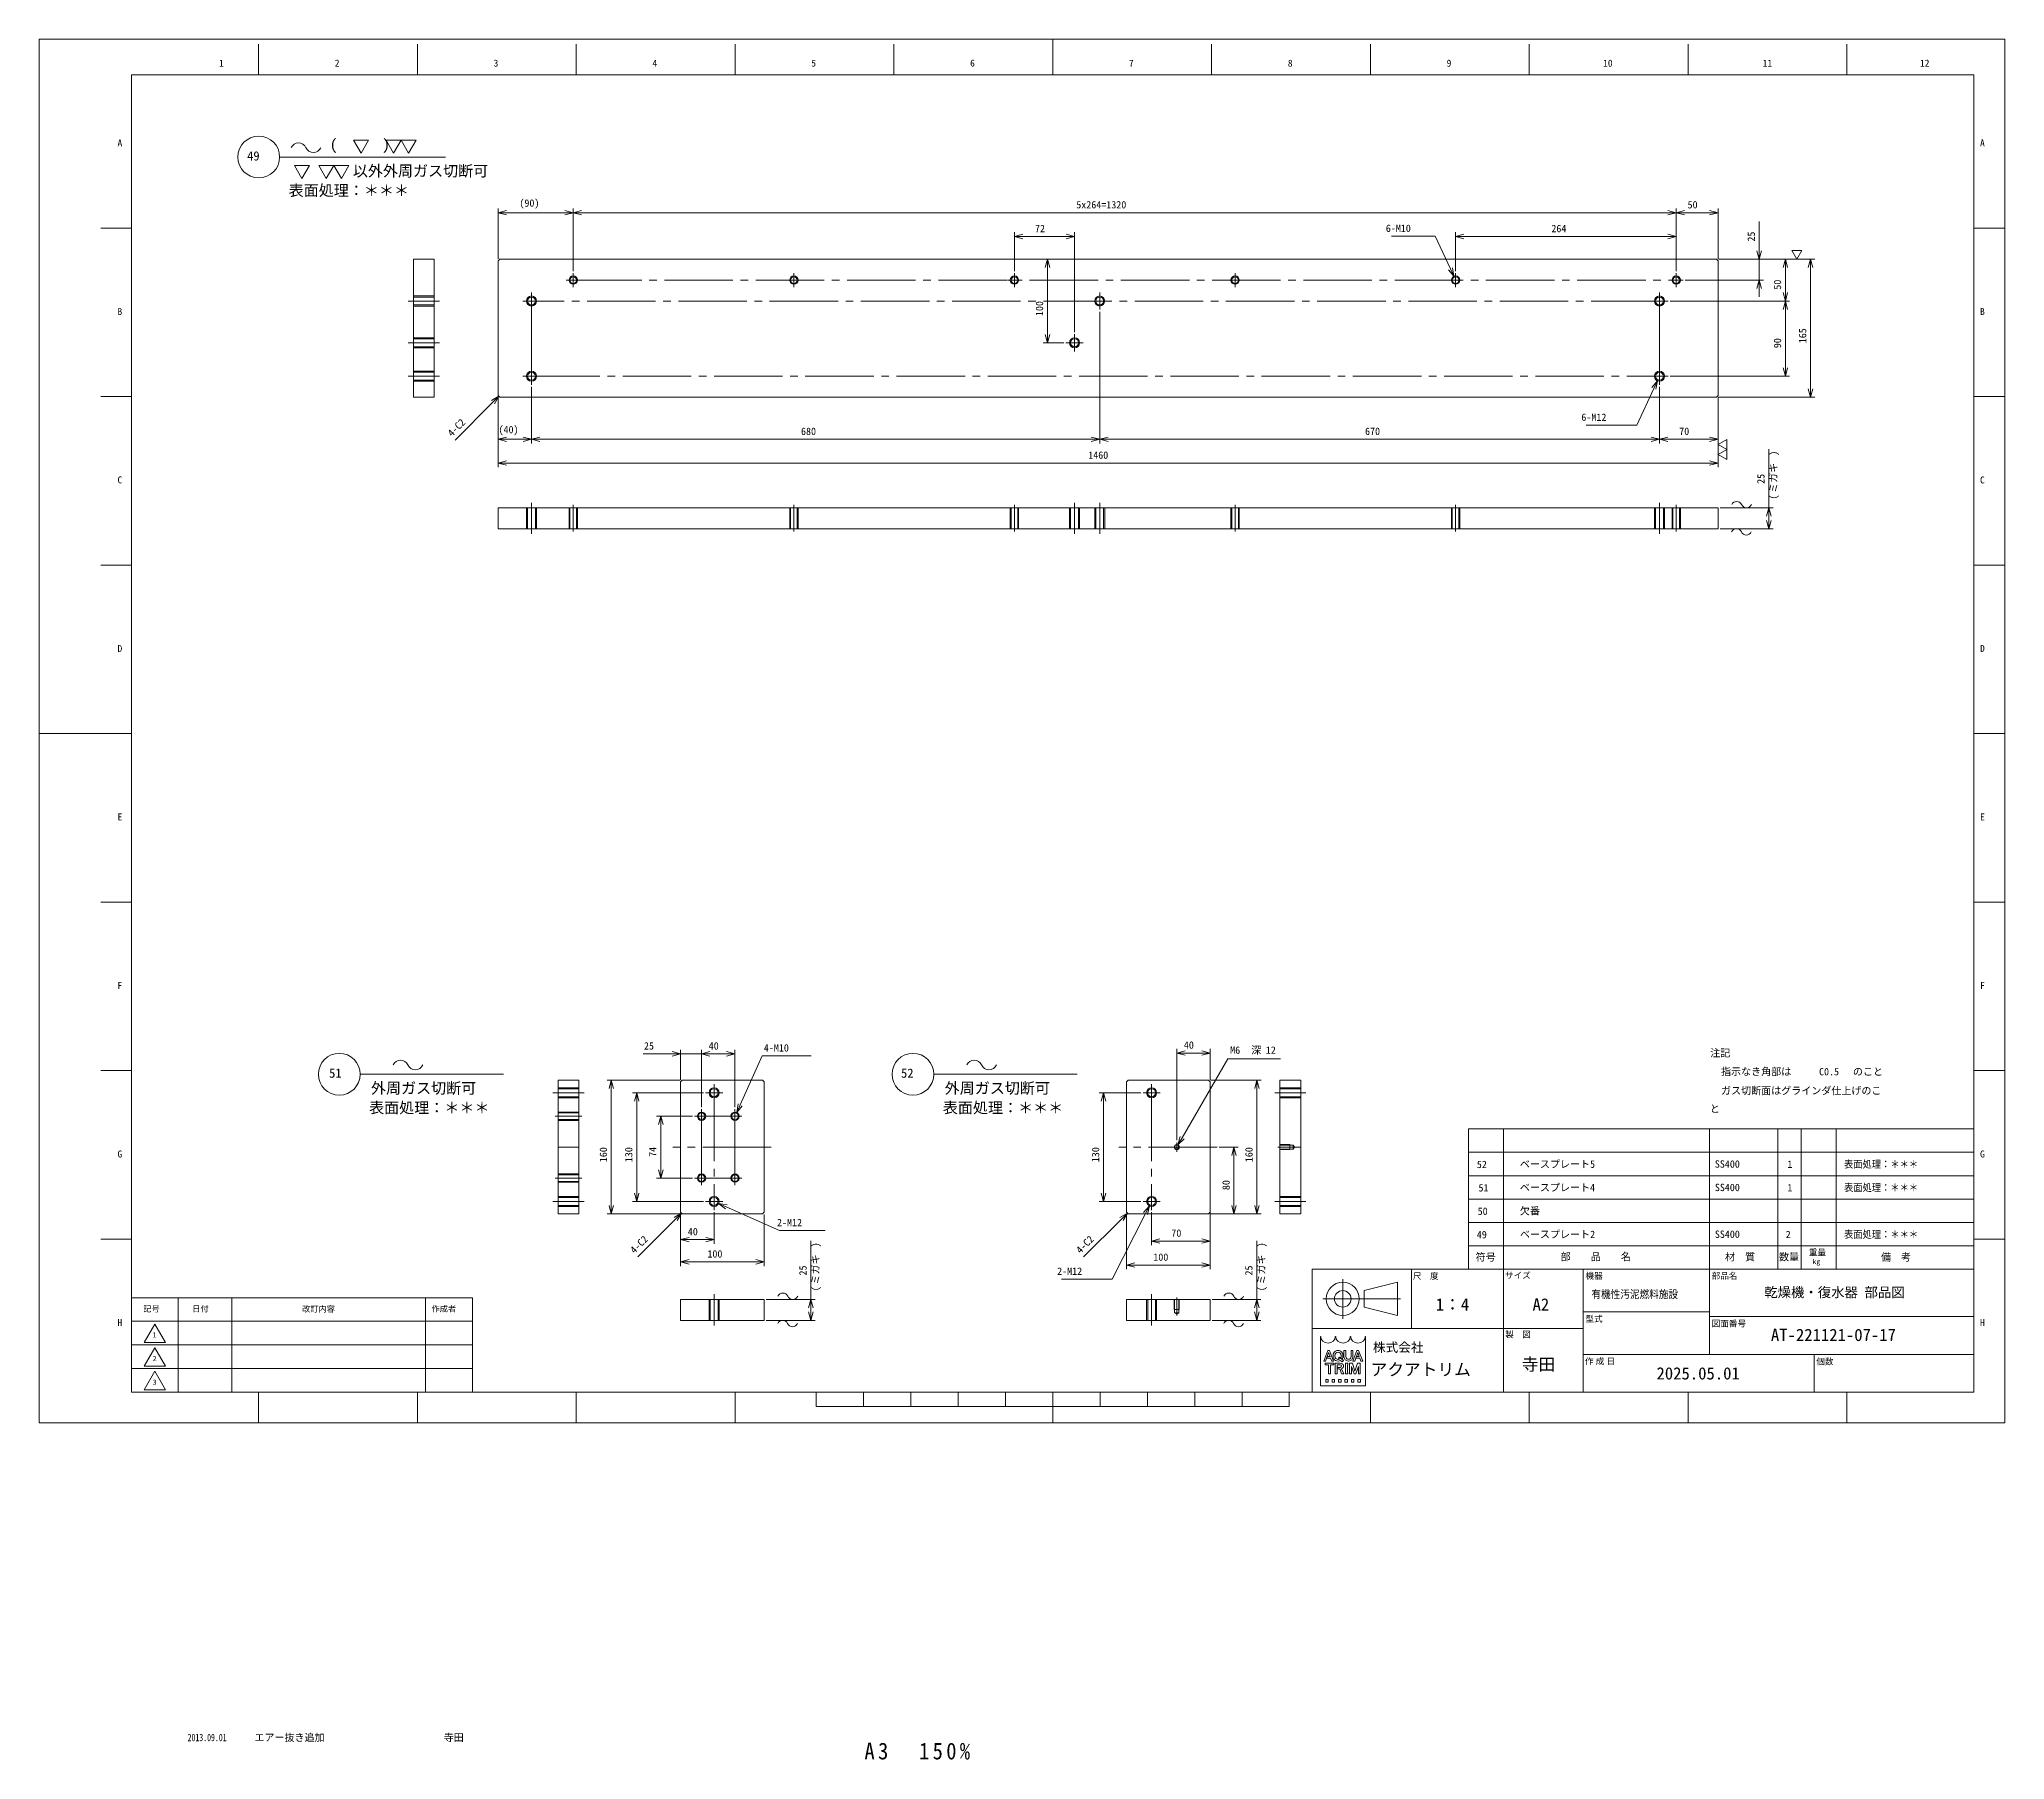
# Model space of a CAD drawing. Units: millimetres at full size. Extents: x -1176 to 1176, y -1214 to 845.
import ezdxf
from ezdxf.enums import TextEntityAlignment as Align

# ---------------------------------------------------------------- set-up
doc = ezdxf.new("R2010")
doc.units = ezdxf.units.MM
doc.header["$LTSCALE"] = 9.10254
doc.linetypes.add('CHAIN2', pattern=[12, 9, -1, 1, -1])
for name, color, linetype, lineweight in [('0-0_90_FRAME', 2, 'Continuous', 9), ('0-1_91_BLANK', 6, 'Continuous', 9), ('0-2_08_DIM', 3, 'Continuous', 9), ('0-3_0', 134, 'Continuous', 9), ('0-4_05_CENTER', 2, 'CHAIN2', 9), ('0-5_10_DRAFT', 1, 'Continuous', 9), ('0-6_04_HIDDEN', 7, 'Continuous', 9)]:
    doc.layers.add(name, color=color, linetype=linetype, lineweight=lineweight)
doc.layers.add('0-7_07_TEXT', color=3, linetype='Continuous')
doc.layers.add('0-8', color=7, linetype='Continuous')
doc.styles.add('ＭＳ ゴシック', font='')
doc.styles.add('ＭＳ Ｐゴシック', font='')
doc.styles.get('ＭＳ ゴシック').set_extended_font_data('MS Gothic')
doc.styles.get('ＭＳ Ｐゴシック').set_extended_font_data('MS PGothic')

# ---------------------------------------------------------------- blocks, each defined once
blk = doc.blocks.new('M10Tz_1')
at = {"layer": '0-3_0'}
for radius in [5, 4]:
    blk.add_circle((0, 0), radius, dxfattribs=at)
at = {"layer": '0-4_05_CENTER'}
for p, q in [((8.341, 0), (-8.341, 0)), ((0, -8.341), (0, 8.341))]:
    blk.add_line(p, q, dxfattribs=at)
blk = doc.blocks.new('M12Tz_1')
at = {"layer": '0-3_0'}
for radius in [6, 4.75]:
    blk.add_circle((0, 0), radius, dxfattribs=at)
at = {"layer": '0-4_05_CENTER'}
for p, q in [((10.332, 0), (-10.332, 0)), ((0, -10.332), (0, 10.332))]:
    blk.add_line(p, q, dxfattribs=at)
blk = doc.blocks.new('M6tz_1')
at = {"layer": '0-3_0'}
for radius in [3, 2.5]:
    blk.add_circle((0, 0), radius, dxfattribs=at)
at = {"layer": '0-4_05_CENTER'}
for p, q in [((5.676, 0), (-5.676, 0)), ((0, -5.676), (0, 5.676))]:
    blk.add_line(p, q, dxfattribs=at)
blk = doc.blocks.new('p1ba02')
at = {"layer": '0-2_08_DIM'}
for p, q in [((3, 0), (1.5, 2.598)), ((1.5, 2.598), (4.5, 2.598)), ((4.5, 2.598), (3, 0))]:
    blk.add_line(p, q, dxfattribs=at)
blk.add_lwpolyline([(-1.5, 2.598), (1.5, 2.598), (0, 0)], close=True, dxfattribs=at)
blk = doc.blocks.new('p1ba05')
at = {"layer": '0-2_08_DIM'}
for centre, start, end in [((-2.954, 0.285), 24.22764, 155.57578), ((0, 1.621), 204.22764, 335.57578)]:
    blk.add_arc(centre, 1.621, start, end, dxfattribs=at)
blk = doc.blocks.new('p1ba01')
at = {"layer": '0-2_08_DIM'}
for p, q in [((0, 0), (-1.5, 2.598)), ((-1.5, 2.598), (1.5, 2.598)), ((1.5, 2.598), (0, 0))]:
    blk.add_line(p, q, dxfattribs=at)
blk = doc.blocks.new('AM_BALLOON1')
at = {"layer": '0-2_08_DIM'}
blk.add_circle((0, 0), 5, dxfattribs=at)
blk = doc.blocks.new('_Open30')
at = {"layer": '0-2_08_DIM'}
blk.add_line((0, 0), (-1, 0), dxfattribs=at)
blk.add_lwpolyline([(-1, 0.2679), (0, 0), (-1, -0.2679)], dxfattribs=at)

msp = doc.modelspace()

# ---------------------------------------------------------------- linework, layer by layer
at = {"layer": '0-0_90_FRAME'}
for p, q in [((-913.699, 802.338), (-913.699, 839.149)), ((-723.608, 802.338), (-723.608, 839.149)), ((-533.517, 802.338), (-533.517, 839.149)), ((-343.426, 802.338), (-343.426, 839.149)), ((-153.336, 802.338), (-153.336, 839.149)), ((226.846, 802.338), (226.846, 839.149)), ((416.937, 802.338), (416.937, 839.149)), ((607.028, 802.338), (607.028, 839.149)), ((797.118, 802.338), (797.118, 839.149)), ((987.209, 802.338), (987.209, 839.149)), ((-1065.722, 619.058), (-1102.534, 619.058)), ((1176.045, 619.058), (1139.233, 619.058)), ((-1065.722, 417.425), (-1102.534, 417.425)), ((1176.045, 417.425), (1139.233, 417.425)), ((-1065.722, 215.793), (-1102.534, 215.793)), ((1176.045, 215.793), (1139.233, 215.793)), ((-1065.722, -187.471), (-1102.534, -187.471)), ((1176.045, -187.471), (1139.233, -187.471)), ((-1065.722, -389.103), (-1102.534, -389.103)), ((1176.045, -389.103), (1139.233, -389.103)), ((534.347, -458.929), (534.347, -626.929)), ((534.347, -458.929), (1139.233, -458.929)), ((576.347, -458.929), (576.347, -626.929)), ((822.709, -458.929), (822.709, -626.929)), ((904.486, -458.929), (904.486, -626.929)), ((932.486, -458.929), (932.486, -626.929)), ((974.485, -458.929), (974.485, -626.929)), ((534.347, -486.929), (1139.233, -486.929)), ((534.347, -514.929), (1139.233, -514.929)), ((534.347, -542.929), (1139.233, -542.929)), ((534.347, -570.929), (1139.233, -570.929)), ((-1065.722, -590.735), (-1102.534, -590.735)), ((534.347, -598.929), (1139.233, -598.929)), ((1176.045, -590.735), (1139.233, -590.735)), ((363.412, -736.741), (367.004, -726.652)), ((365.942, -723.933), (368.066, -723.933)), ((368.701, -731.417), (367.004, -726.652)), ((372.896, -736.679), (368.066, -723.933)), ((385.317, -731.569), (385.317, -723.933)), ((387.622, -723.933), (385.317, -723.933)), ((387.622, -731.105), (387.622, -723.933)), ((396.076, -731.569), (396.076, -723.933)), ((398.245, -736.741), (401.838, -726.652)), ((400.776, -723.933), (402.9, -723.933)), ((403.534, -731.417), (401.838, -726.652)), ((407.729, -736.679), (402.9, -723.933)), ((361.113, -736.741), (361.113, -736.679)), ((361.113, -736.741), (363.412, -736.741)), ((362.774, -739.302), (373.277, -739.302)), ((362.774, -739.302), (362.774, -741.096)), ((362.774, -741.096), (366.617, -741.096)), ((364.666, -733.364), (365.359, -731.417)), ((364.666, -733.364), (369.394, -733.364)), ((365.359, -731.417), (368.701, -731.417)), ((366.873, -752.11), (366.873, -741.352)), ((366.873, -752.11), (369.178, -752.11)), ((369.178, -752.11), (369.178, -741.352)), ((369.434, -741.096), (373.277, -741.096)), ((372.35, -729.568), (372.35, -731.105)), ((372.896, -736.741), (372.896, -736.679)), ((373.277, -739.302), (373.277, -741.096)), ((374.484, -729.719), (374.484, -730.949)), ((374.737, -739.302), (374.737, -752.11)), ((374.737, -739.302), (380.629, -739.302)), ((377.042, -741.096), (380.936, -741.096)), ((377.119, -746.041), (377.119, -744.248)), ((377.119, -744.248), (380.936, -744.248)), ((377.119, -746.041), (379.635, -746.041)), ((378.738, -733.345), (379.872, -732.14)), ((378.738, -733.345), (379.784, -734.363)), ((379.872, -732.14), (384.617, -736.05)), ((380.585, -746.683), (382.535, -752.11)), ((381.24, -733.207), (382.891, -734.567)), ((381.353, -735.891), (383.134, -737.624)), ((381.998, -729.719), (381.998, -730.949)), ((382.535, -752.11), (385.02, -752.11)), ((382.813, -746.603), (385.02, -752.008)), ((383.134, -737.624), (384.617, -736.05)), ((384.133, -729.568), (384.133, -731.105)), ((385.02, -752.008), (385.02, -752.11)), ((386.962, -739.302), (389.78, -739.302)), ((386.962, -739.302), (386.962, -741.096)), ((386.962, -752.11), (386.962, -750.317)), ((387.218, -750.061), (387.218, -741.352)), ((389.524, -750.061), (389.524, -741.352)), ((389.78, -739.302), (389.78, -741.096)), ((391.081, -736.741), (390.312, -736.741)), ((392.088, -739.302), (395.433, -739.302)), ((397.339, -752.11), (394.391, -743.145)), ((398.492, -748.605), (395.433, -739.302)), ((395.946, -736.741), (395.946, -736.679)), ((395.946, -736.741), (398.245, -736.741)), ((397.339, -752.11), (399.645, -752.11)), ((398.492, -748.605), (401.551, -739.302)), ((399.499, -733.364), (400.192, -731.417)), ((399.499, -733.364), (404.228, -733.364)), ((399.645, -752.11), (402.593, -743.145)), ((400.192, -731.417), (403.534, -731.417)), ((404.898, -739.302), (401.551, -739.302)), ((407.729, -736.741), (407.729, -736.679)), ((-913.699, -810.662), (-913.699, -774.015)), ((-723.608, -810.662), (-723.608, -774.015)), ((-533.517, -810.662), (-533.517, -774.015)), ((-343.426, -810.662), (-343.426, -774.015)), ((363.416, -758.818), (363.416, -761.892)), ((371.101, -758.818), (371.101, -761.892)), ((378.785, -758.818), (378.785, -761.892)), ((386.47, -758.818), (386.47, -761.892)), ((394.155, -758.818), (394.155, -761.892)), ((404.914, -758.818), (404.914, -761.892)), ((416.937, -810.662), (416.937, -774.015)), ((607.028, -810.662), (607.028, -774.015)), ((797.118, -810.662), (797.118, -774.015)), ((987.209, -810.662), (987.209, -774.015))]:
    msp.add_line(p, q, dxfattribs=at)
at = {"layer": '0-0_90_FRAME', "color": 6}
for p, q in [((36.755, 844.829), (36.755, 802.338)), ((-1176.045, 14.161), (-1065.722, 14.161)), ((1176.045, 14.161), (1139.233, 14.161)), ((-246.413, -791.005), (-246.413, -774.015)), ((-189.779, -791.005), (-189.779, -774.015)), ((-133.146, -791.005), (-133.146, -774.015)), ((-76.512, -791.005), (-76.512, -774.015)), ((-19.878, -791.005), (-19.878, -774.015)), ((36.755, -810.662), (36.755, -774.015)), ((93.389, -791.005), (93.389, -774.015)), ((150.022, -791.005), (150.022, -774.015)), ((206.656, -791.005), (206.656, -774.015)), ((263.29, -791.005), (263.29, -774.015)), ((319.923, -791.005), (319.923, -774.015)), ((-246.413, -791.005), (319.923, -791.005))]:
    msp.add_line(p, q, dxfattribs=at)
at = {"layer": '0-0_90_FRAME', "color": 134}
for p, q in [((466.033, -697.643), (466.033, -626.929)), ((576.347, -774.015), (576.347, -626.929)), ((671.662, -774.015), (671.662, -626.929)), ((822.709, -626.929), (822.709, -728.758)), ((383.863, -686.046), (383.863, -638.526)), ((-1009.722, -774.015), (-1009.722, -660.872)), ((-945.722, -774.015), (-945.722, -660.872)), ((-713.723, -774.015), (-713.723, -660.872)), ((360.103, -662.286), (453.163, -662.286)), ((671.662, -677.843), (822.709, -677.843)), ((-1065.722, -689.158), (-657.723, -689.158)), ((671.662, -697.643), (347.233, -697.643)), ((822.709, -683.5), (1139.233, -683.5)), ((-1065.722, -717.443), (-657.723, -717.443)), ((671.662, -728.758), (1139.233, -728.758)), ((948.204, -728.758), (948.204, -774.015)), ((-1065.722, -745.729), (-657.723, -745.729))]:
    msp.add_line(p, q, dxfattribs=at)
at = {"layer": '0-0_90_FRAME', "color": 6}
msp.add_lwpolyline([(-1065.722, -774.015), (1139.233, -774.015), (1139.233, 802.338), (-1065.722, 802.338)], close=True, dxfattribs=at)
at = {"layer": '0-0_90_FRAME', "color": 134}
for points in [[(347.233, -774.015), (1139.233, -774.015), (1139.233, -626.929), (347.233, -626.929)], [(409.603, -652.386), (449.203, -642.486), (449.203, -682.086), (409.603, -672.186)], [(-1065.722, -774.015), (-657.723, -774.015), (-657.723, -660.872), (-1065.722, -660.872)], [(-1050.451, -714.439), (-1037.722, -692.393), (-1024.994, -714.439)], [(-1050.451, -742.725), (-1037.722, -720.678), (-1024.994, -742.725)], [(-1050.451, -771.01), (-1037.722, -748.964), (-1024.994, -771.01)]]:
    msp.add_lwpolyline(points, close=True, dxfattribs=at)
at = {"layer": '0-0_90_FRAME'}
for points in [[(411.061, -707.33), (411.061, -766.503), (357.268, -766.503), (357.268, -707.33)], [(361.113, -736.741), (361.113, -736.679), (365.942, -723.933)], [(393.77, -731.105), (393.77, -723.933), (396.076, -723.933)], [(395.946, -736.741), (395.946, -736.679), (400.776, -723.933)], [(372.896, -736.741), (370.597, -736.741), (369.394, -733.364)], [(374.737, -752.11), (377.042, -752.11), (377.042, -741.096)], [(386.962, -752.11), (389.78, -752.11), (389.78, -750.317)], [(392.088, -739.302), (392.088, -752.11), (394.393, -752.11), (394.391, -743.145)], [(402.593, -743.145), (402.593, -752.11), (404.898, -752.11), (404.898, -739.302)], [(407.729, -736.741), (405.43, -736.741), (404.228, -733.364)], [(363.416, -758.818), (366.49, -758.818), (366.49, -761.892), (363.416, -761.892)], [(371.101, -758.818), (374.175, -758.818), (374.175, -761.892), (371.101, -761.892)], [(378.785, -758.818), (381.859, -758.818), (381.859, -761.892), (378.785, -761.892)], [(386.47, -758.818), (389.544, -758.818), (389.544, -761.892), (386.47, -761.892)], [(394.155, -758.818), (397.229, -758.818), (397.229, -761.892), (394.155, -761.892)], [(404.914, -758.818), (401.84, -758.818), (401.84, -761.892), (404.914, -761.892)]]:
    msp.add_lwpolyline(points, dxfattribs=at)
at = {"layer": '0-0_90_FRAME', "color": 134}
for radius in [19.8, 9.9]:
    msp.add_circle((383.863, -662.286), radius, dxfattribs=at)
at = {"layer": '0-0_90_FRAME'}
for centre, radius, start, end in [((357.268, -707.586), 0.256, 0, 90), ((375.199, -707.586), 0.256, 0, 180), ((375.199, -707.586), 0.256, 0, 90), ((393.13, -707.586), 0.256, 0, 180), ((411.061, -707.586), 0.256, 90, 180), ((366.617, -741.352), 0.256, 0, 90), ((369.434, -741.352), 0.256, 90, 180), ((379.635, -747.066), 1.025, 21.9283, 90), ((380.881, -742.672), 1.577, 271.99706, 88.00294), ((381.263, -747.238), 1.675, 22.27295, 58.55311), ((390.732, -731.337), 5.42, 182.45003, 265.55526), ((386.962, -741.352), 0.256, 0, 90), ((386.962, -750.061), 0.256, 270, 0), ((392.195, -731.165), 4.573, 179.25279, 218.96457), ((390.696, -730.306), 4.264, 241.15773, 298.84227), ((389.78, -741.352), 0.256, 90, 180), ((389.78, -750.061), 0.256, 180, 270), ((390.661, -731.337), 5.42, 274.44474, 357.54997), ((389.197, -731.165), 4.573, 321.03543, 0.74721)]:
    msp.add_arc(centre, radius, start, end, dxfattribs=at)
for centre, major_axis, ratio, start_param, end_param in [((366.234, -707.586), (-8.709, 0), 0.882353, 6.28318531, 9.42477796), ((378.241, -729.568), (-5.892, 0), 0.956522, 3.14159265, 6.28318531), ((378.241, -729.719), (3.757, 0), 0.994718, 6.28318531, 9.42477796), ((384.165, -707.586), (-8.709, 0), 0.882353, 6.28318531, 9.42477796), ((402.096, -707.586), (-8.709, 0), 0.882353, 6.28318531, 9.42477796), ((378.241, -731.105), (-5.892, 0), 0.956522, 6.28318531, 8.41045586), ((378.241, -730.955), (3.757, 0), 0.995036, 3.14159265, 5.13549259), ((380.629, -742.672), (-4.135, 0), 0.81482, 1.94406945, 4.71238898), ((378.241, -730.955), (3.757, 0), 0.995036, 5.63666712, 6.28318531), ((378.241, -731.105), (-5.892, 0), 0.956522, 2.48020459, 3.14159265)]:
    msp.add_ellipse(centre, major_axis=major_axis, ratio=ratio, start_param=start_param, end_param=end_param, dxfattribs=at)
at = {"layer": '0-1_91_BLANK'}
msp.add_lwpolyline([(-1176.045, -810.662), (1176.045, -810.662), (1176.045, 844.829), (-1176.045, 844.829)], close=True, dxfattribs=at)
at = {"layer": '0-2_08_DIM'}
for p, q in [((-888.388, 703.991), (-689.754, 703.991)), ((-627.035, 582.196), (-627.035, 642.371)), ((-547.035, 637.371), (-617.035, 637.371)), ((-537.035, 567.537), (-537.035, 642.371)), ((-537.035, 567.537), (-537.035, 642.371)), ((-527.035, 637.371), (772.964, 637.371)), ((782.964, 567.537), (782.964, 642.371)), ((782.964, 567.537), (782.964, 642.371)), ((792.964, 637.371), (822.964, 637.371)), ((832.964, 582.196), (832.964, 642.371)), ((-9.035, 567.537), (-9.035, 613.89)), ((62.965, 494.528), (62.965, 613.89)), ((518.964, 567.537), (518.964, 613.89)), ((782.964, 567.537), (782.964, 613.89)), ((882.275, 591.696), (882.275, 626.696)), ((0.965, 608.89), (52.965, 608.89)), ((772.964, 608.89), (528.964, 608.89)), ((50.133, 581.696), (25.437, 581.696)), ((30.437, 491.696), (30.437, 571.696)), ((833.464, 581.696), (887.275, 581.696)), ((833.464, 581.696), (918.62, 581.696)), ((833.464, 581.696), (948.713, 581.696)), ((882.275, 556.696), (882.275, 581.696)), ((913.62, 541.696), (913.62, 571.696)), ((943.713, 571.696), (943.713, 426.696)), ((793.805, 556.696), (887.275, 556.696)), ((882.275, 546.696), (882.275, 536.696)), ((92.965, 518.864), (92.965, 361.272)), ((92.965, 518.864), (92.965, 361.272)), ((775.796, 531.696), (918.62, 531.696)), ((775.796, 531.696), (918.62, 531.696)), ((913.62, 521.696), (913.62, 451.696)), ((50.133, 481.696), (25.437, 481.696)), ((-587.035, 428.864), (-587.035, 361.272)), ((-587.035, 428.864), (-587.035, 361.272)), ((762.964, 428.864), (762.964, 361.272)), ((762.964, 428.864), (762.964, 361.272)), ((775.796, 441.696), (918.62, 441.696)), ((-633.106, 410.625), (-678.425, 365.307)), ((-627.035, 416.196), (-627.035, 332.791)), ((-627.035, 416.196), (-627.035, 361.272)), ((832.964, 416.196), (832.964, 361.272)), ((832.964, 416.196), (832.964, 332.791)), ((833.464, 416.696), (948.713, 416.696)), ((-597.035, 366.272), (-617.035, 366.272)), ((-577.035, 366.272), (82.965, 366.272)), ((102.965, 366.272), (752.964, 366.272)), ((772.964, 366.272), (822.964, 366.272)), ((893.769, 284.229), (893.769, 354.429)), ((-617.035, 337.791), (822.964, 337.791)), ((835.464, 284.229), (898.769, 284.229)), ((835.464, 259.229), (898.769, 259.229)), ((893.769, 269.229), (893.769, 274.229)), ((-418.5, -369.121), (-453.5, -369.121)), ((-408.5, -400.211), (-408.5, -364.121)), ((-383.5, -369.121), (-408.5, -369.121)), ((-383.5, -432.87), (-383.5, -364.121)), ((-383.5, -432.87), (-383.5, -364.121)), ((-373.5, -369.121), (-353.5, -369.121)), ((-373.5, -369.121), (-363.5, -369.121)), ((-343.5, -432.87), (-343.5, -364.121)), ((185.146, -472.536), (185.146, -363.093)), ((195.146, -368.093), (215.146, -368.093)), ((225.146, -400.211), (225.146, -363.093)), ((-792.032, -393.528), (-620.459, -393.528)), ((-105.444, -393.528), (66.13, -393.528)), ((-409, -400.711), (-496.505, -400.711)), ((-491.505, -410.711), (-491.505, -550.711)), ((-381.332, -415.711), (-466.14, -415.711)), ((142.314, -415.711), (92.521, -415.711)), ((225.646, -400.711), (286.135, -400.711)), ((281.135, -550.711), (281.135, -410.711)), ((-461.14, -425.711), (-461.14, -535.711)), ((-394.341, -443.711), (-437.313, -443.711)), ((97.521, -535.711), (97.521, -425.711)), ((-432.313, -453.711), (-432.313, -507.711)), ((235.925, -480.711), (258.694, -480.711)), ((253.694, -490.711), (253.694, -550.711)), ((-394.341, -517.711), (-437.313, -517.711)), ((-409, -560.711), (-496.505, -560.711)), ((-381.332, -545.711), (-466.14, -545.711)), ((-408.5, -561.211), (-408.5, -596.337)), ((-408.5, -561.211), (-408.5, -623.012)), ((-368.5, -558.543), (-368.5, -596.337)), ((-308.5, -561.211), (-308.5, -623.012)), ((142.314, -545.711), (92.521, -545.711)), ((125.146, -561.211), (125.146, -626.846)), ((155.146, -558.543), (155.146, -598.11)), ((225.146, -558.543), (225.146, -598.11)), ((225.146, -561.211), (225.146, -626.846)), ((225.646, -560.711), (258.694, -560.711)), ((225.646, -560.711), (286.135, -560.711)), ((-414.571, -566.782), (-459.889, -612.101)), ((119.075, -566.782), (73.756, -612.101)), ((-378.5, -591.337), (-398.5, -591.337)), ((-252.664, -662.976), (-252.664, -592.776)), ((165.146, -593.11), (215.146, -593.11)), ((280.983, -662.976), (280.983, -592.776)), ((-398.5, -618.012), (-318.5, -618.012)), ((215.146, -621.846), (135.146, -621.846)), ((-306, -662.976), (-247.664, -662.976)), ((-252.664, -677.976), (-252.664, -672.976)), ((227.647, -662.976), (285.983, -662.976)), ((280.983, -677.976), (280.983, -672.976)), ((-306, -687.976), (-247.664, -687.976)), ((227.647, -687.976), (285.983, -687.976))]:
    msp.add_line(p, q, dxfattribs=at)
for points in [[(442.125, 609.182), (494.625, 609.182), (512.654, 570.304)], [(675.133, 383.08), (735.633, 383.08), (756.203, 427.195)], [(-252.515, -371.468), (-311.015, -371.468), (-337.348, -430.031)], [(309.375, -375.03), (246.475, -375.03), (191.671, -469.467)], [(-235.743, -580.53), (-290.243, -580.53), (-353.881, -552.215)], [(47.47, -638.767), (107.97, -638.767), (147.911, -559.982)]]:
    msp.add_lwpolyline(points, dxfattribs=at)
at = {"layer": '0-3_0'}
for points in [[(-728.378, 416.696), (-728.378, 581.696), (-703.378, 581.696), (-703.378, 416.696)], [(830.964, 416.696), (-625.035, 416.696), (-627.035, 418.696), (-627.035, 579.696), (-625.035, 581.696), (830.964, 581.696), (832.964, 579.696), (832.964, 418.696)], [(-627.035, 259.229), (832.964, 259.229), (832.964, 284.229), (-627.035, 284.229)], [(-555.273, -400.711), (-530.273, -400.711), (-530.273, -560.711), (-555.273, -560.711)], [(-406.5, -400.711), (-310.5, -400.711), (-308.5, -402.711), (-308.5, -558.711), (-310.5, -560.711), (-406.5, -560.711), (-408.5, -558.711), (-408.5, -402.711)], [(223.146, -400.711), (127.146, -400.711), (125.146, -402.711), (125.146, -558.711), (127.146, -560.711), (223.146, -560.711), (225.146, -558.711), (225.146, -402.711)], [(308.506, -400.711), (333.506, -400.711), (333.506, -560.711), (308.506, -560.711)], [(-408.5, -687.976), (-308.5, -687.976), (-308.5, -662.976), (-408.5, -662.976)], [(125.147, -687.976), (225.147, -687.976), (225.147, -662.976), (125.147, -662.976)]]:
    msp.add_lwpolyline(points, close=True, dxfattribs=at)
at = {"layer": '0-4_05_CENTER'}
for p, q in [((-537.035, 556.696), (782.964, 556.696)), ((-734.462, 531.696), (-697.238, 531.696)), ((-734.462, 441.696), (-697.238, 441.696)), ((-587.035, 253.145), (-587.035, 290.368)), ((-537.035, 287.617), (-537.035, 255.841)), ((-273.035, 287.617), (-273.035, 255.841)), ((-9.035, 287.617), (-9.035, 255.841)), ((62.965, 253.145), (62.965, 290.368)), ((92.965, 253.145), (92.965, 290.368)), ((254.965, 287.617), (254.965, 255.841)), ((518.964, 287.617), (518.964, 255.841)), ((762.966, 253.145), (762.966, 290.368)), ((782.964, 287.617), (782.964, 255.841)), ((-561.358, -415.711), (-524.134, -415.711)), ((-368.5, -415.711), (-368.5, -545.711)), ((155.146, -415.711), (155.146, -545.711)), ((302.422, -415.711), (339.645, -415.711)), ((-558.661, -443.711), (-526.886, -443.711)), ((-300.22, -480.711), (-417.673, -480.711)), ((233.425, -480.711), (115.973, -480.711)), ((306.313, -480.711), (327.687, -480.711)), ((-558.661, -517.711), (-526.886, -517.711)), ((-561.358, -545.711), (-524.134, -545.711)), ((302.422, -545.711), (339.645, -545.711)), ((-368.5, -694.06), (-368.5, -656.837)), ((155.149, -694.06), (155.149, -656.837)), ((185.147, -660.783), (185.147, -682.157))]:
    msp.add_line(p, q, dxfattribs=at)
at = {"layer": '0-4_05_CENTER', "color": 9, "lineweight": 18}
msp.add_line((-734.462, 481.696), (-697.238, 481.696), dxfattribs=at)
at = {"layer": '0-4_05_CENTER'}
for points in [[(-587.035, 441.696), (762.964, 441.696), (762.964, 531.696), (-587.035, 531.696)], [(-383.5, -443.711), (-343.5, -443.711), (-343.5, -517.711), (-383.5, -517.711)]]:
    msp.add_lwpolyline(points, close=True, dxfattribs=at)
at = {"layer": '0-5_10_DRAFT'}
for p, q in [((-530.273, -480.711), (-555.273, -480.711)), ((333.506, -480.711), (308.506, -480.711))]:
    msp.add_line(p, q, dxfattribs=at)
at = {"layer": '0-6_04_HIDDEN'}
for p, q in [((-728.378, 537.696), (-703.378, 537.696)), ((-728.378, 536.446), (-703.378, 536.446)), ((-728.378, 526.946), (-703.378, 526.946)), ((-728.378, 525.696), (-703.378, 525.696)), ((-728.378, 447.696), (-703.378, 447.696)), ((-728.378, 446.446), (-703.378, 446.446)), ((-728.378, 436.946), (-703.378, 436.946)), ((-728.378, 435.696), (-703.378, 435.696)), ((-593.035, 259.229), (-593.035, 284.229)), ((-591.785, 259.229), (-591.785, 284.229)), ((-582.285, 259.229), (-582.285, 284.229)), ((-581.035, 259.229), (-581.035, 284.229)), ((-542.035, 284.229), (-542.035, 259.229)), ((-541.035, 284.229), (-541.035, 259.229)), ((-533.035, 284.229), (-533.035, 259.229)), ((-532.035, 284.229), (-532.035, 259.229)), ((-278.035, 284.229), (-278.035, 259.229)), ((-277.035, 284.229), (-277.035, 259.229)), ((-269.035, 284.229), (-269.035, 259.229)), ((-268.035, 284.229), (-268.035, 259.229)), ((-14.035, 284.229), (-14.035, 259.229)), ((-13.035, 284.229), (-13.035, 259.229)), ((-5.035, 284.229), (-5.035, 259.229)), ((-4.035, 284.229), (-4.035, 259.229)), ((56.965, 259.229), (56.965, 284.229)), ((58.215, 259.229), (58.215, 284.229)), ((67.715, 259.229), (67.715, 284.229)), ((68.965, 259.229), (68.965, 284.229)), ((86.965, 259.229), (86.965, 284.229)), ((88.215, 259.229), (88.215, 284.229)), ((97.715, 259.229), (97.715, 284.229)), ((98.965, 259.229), (98.965, 284.229)), ((249.965, 284.229), (249.965, 259.229)), ((250.965, 284.229), (250.965, 259.229)), ((258.965, 284.229), (258.965, 259.229)), ((259.965, 284.229), (259.965, 259.229)), ((513.964, 284.229), (513.964, 259.229)), ((514.964, 284.229), (514.964, 259.229)), ((522.964, 284.229), (522.964, 259.229)), ((523.964, 284.229), (523.964, 259.229)), ((756.966, 259.229), (756.966, 284.229)), ((758.216, 259.229), (758.216, 284.229)), ((767.716, 259.229), (767.716, 284.229)), ((768.966, 259.229), (768.966, 284.229)), ((777.964, 284.229), (777.964, 259.229)), ((778.964, 284.229), (778.964, 259.229)), ((786.964, 284.229), (786.964, 259.229)), ((787.964, 284.229), (787.964, 259.229)), ((-555.273, -409.711), (-530.273, -409.711)), ((-555.273, -410.961), (-530.273, -410.961)), ((-555.273, -420.461), (-530.273, -420.461)), ((-555.273, -421.711), (-530.273, -421.711)), ((308.506, -409.711), (333.506, -409.711)), ((308.506, -410.961), (333.506, -410.961)), ((308.506, -420.461), (333.506, -420.461)), ((308.506, -421.711), (333.506, -421.711)), ((-555.273, -438.711), (-530.273, -438.711)), ((-555.273, -439.711), (-530.273, -439.711)), ((-555.273, -447.711), (-530.273, -447.711)), ((-555.273, -448.711), (-530.273, -448.711)), ((308.506, -477.711), (320.506, -477.711)), ((308.506, -478.211), (324.506, -478.211)), ((308.506, -483.211), (324.506, -483.211)), ((308.506, -483.711), (320.506, -483.711)), ((320.506, -477.711), (320.506, -483.711)), ((324.506, -478.211), (324.506, -483.211)), ((-555.273, -512.711), (-530.273, -512.711)), ((-555.273, -513.711), (-530.273, -513.711)), ((-555.273, -521.711), (-530.273, -521.711)), ((-555.273, -522.711), (-530.273, -522.711)), ((-555.273, -539.711), (-530.273, -539.711)), ((-555.273, -540.961), (-530.273, -540.961)), ((308.506, -539.711), (333.506, -539.711)), ((308.506, -540.961), (333.506, -540.961)), ((-555.273, -550.461), (-530.273, -550.461)), ((-555.273, -551.711), (-530.273, -551.711)), ((308.506, -550.461), (333.506, -550.461)), ((308.506, -551.711), (333.506, -551.711)), ((-374.5, -687.976), (-374.5, -662.976)), ((-373.25, -687.976), (-373.25, -662.976)), ((-363.75, -687.976), (-363.75, -662.976)), ((-362.5, -687.976), (-362.5, -662.976)), ((149.149, -687.976), (149.149, -662.976)), ((150.399, -687.976), (150.399, -662.976)), ((159.899, -687.976), (159.899, -662.976)), ((161.149, -687.976), (161.149, -662.976)), ((182.147, -662.976), (182.147, -674.976)), ((188.147, -674.976), (182.147, -674.976)), ((182.647, -662.976), (182.647, -678.976)), ((187.647, -678.976), (182.647, -678.976)), ((187.647, -662.976), (187.647, -678.976)), ((188.147, -662.976), (188.147, -674.976))]:
    msp.add_line(p, q, dxfattribs=at)
at = {"layer": '0-6_04_HIDDEN', "color": 9, "lineweight": 18}
for p, q in [((-728.378, 487.696), (-703.378, 487.696)), ((-728.378, 486.446), (-703.378, 486.446)), ((-728.378, 476.946), (-703.378, 476.946)), ((-728.378, 475.696), (-703.378, 475.696))]:
    msp.add_line(p, q, dxfattribs=at)
at = {"layer": '0-6_04_HIDDEN'}
for points in [[(324.506, -478.211), (325.949, -480.711), (324.506, -483.211)], [(187.647, -678.976), (185.147, -680.419), (182.647, -678.976)]]:
    msp.add_lwpolyline(points, dxfattribs=at)

# ---------------------------------------------------------------- block references
at = {"layer": '0-2_08_DIM'}
for name, p, xscale, yscale in [('AM_BALLOON1', (-913.417, 704.011), 5, 5), ('p1ba05', (-848.052, 709.462), 6, 6), ('p1ba01', (-790.939, 708.76), 6, 6), ('p1ba02', (-752.018, 708.76), 6, 6), ('p1ba01', (-861.684, 678.348), 6, 6), ('p1ba02', (-832.571, 678.366), 6, 6), ('_Open30', (-537.035, 637.371), 10, 10), ('_Open30', (782.964, 637.371), 10, 10), ('_Open30', (832.964, 637.371), 10, 10), ('_Open30', (62.965, 608.89), 10, 10), ('_Open30', (782.964, 608.89), 10, 10), ('p1ba01', (927.403, 581.696), 4, 4), ('_Open30', (-587.035, 366.272), 10, 10), ('_Open30', (92.965, 366.272), 10, 10), ('_Open30', (762.964, 366.272), 10, 10), ('_Open30', (832.964, 366.272), 10, 10), ('_Open30', (832.964, 337.791), 10, 10), ('p1ba05', (867.117, 284.229), 4, 4), ('AM_BALLOON1', (-817.062, -393.508), 5, 5), ('_Open30', (-408.5, -369.121), 10, 10), ('_Open30', (-343.5, -369.121), 10, 10), ('AM_BALLOON1', (-130.473, -393.508), 5, 5), ('_Open30', (225.146, -368.093), 10, 10), ('p1ba05', (-726.096, -388.058), 6, 6), ('p1ba05', (-39.507, -388.058), 6, 6), ('_Open30', (-368.5, -591.337), 10, 10), ('_Open30', (225.146, -593.11), 10, 10), ('_Open30', (-308.5, -618.012), 10, 10), ('_Open30', (225.146, -621.846), 10, 10), ('p1ba05', (-274.347, -662.976), 4, 4), ('p1ba05', (259.3, -662.976), 4, 4)]:
    msp.add_blockref(name, p, dxfattribs=dict(at, xscale=xscale, yscale=yscale))
for name, p, xscale, yscale, rotation in [('_Open30', (-627.035, 637.371), 10, 10, 180), ('_Open30', (-537.035, 637.371), 10, 10, 180), ('_Open30', (782.964, 637.371), 10, 10, 180), ('_Open30', (-9.035, 608.89), 10, 10, 180), ('_Open30', (518.964, 608.89), 10, 10, 180), ('_Open30', (882.275, 581.696), 10, 10, 270), ('_Open30', (30.437, 581.696), 10, 10, 90), ('_Open30', (516.861, 561.232), 10, 10, 294.87865), ('_Open30', (913.62, 581.696), 10, 10, 90), ('_Open30', (943.713, 581.696), 10, 10, 90), ('_Open30', (882.275, 556.696), 10, 10, 90), ('_Open30', (913.62, 531.696), 10, 10, 270), ('_Open30', (913.62, 531.696), 10, 10, 90), ('_Open30', (30.437, 481.696), 10, 10, 270), ('_Open30', (913.62, 441.696), 10, 10, 270), ('_Open30', (760.429, 436.258), 10, 10, 65.00145), ('_Open30', (943.713, 416.696), 10, 10, 270), ('_Open30', (-626.035, 417.696), 10, 10, 45), ('_Open30', (-627.035, 366.272), 10, 10, 180), ('_Open30', (-587.035, 366.272), 10, 10, 180), ('_Open30', (92.965, 366.272), 10, 10, 180), ('_Open30', (762.964, 366.272), 10, 10, 180), ('p1ba02', (832.964, 360.101), 4, 4, 270), ('_Open30', (-627.035, 337.791), 10, 10, 180), ('_Open30', (893.769, 284.229), 10, 10, 90), ('p1ba05', (855.068, 259.229), 4, 4, 180), ('_Open30', (893.769, 259.229), 10, 10, 270), ('_Open30', (-383.5, -369.121), 10, 10, 180), ('_Open30', (-383.5, -369.121), 10, 10, 180), ('_Open30', (185.146, -368.093), 10, 10, 180), ('_Open30', (-491.505, -400.711), 10, 10, 90), ('_Open30', (-461.14, -415.711), 10, 10, 90), ('_Open30', (97.521, -415.711), 10, 10, 90), ('_Open30', (281.135, -400.711), 10, 10, 90), ('_Open30', (-432.313, -443.711), 10, 10, 90), ('_Open30', (-341.449, -439.151), 10, 10, 245.78815), ('_Open30', (186.652, -478.116), 10, 10, 239.87264), ('_Open30', (253.694, -480.711), 10, 10, 90), ('_Open30', (-432.313, -517.711), 10, 10, 270), ('_Open30', (-461.14, -545.711), 10, 10, 270), ('_Open30', (97.521, -545.711), 10, 10, 270), ('_Open30', (-491.505, -560.711), 10, 10, 270), ('_Open30', (-407.5, -559.711), 10, 10, 45), ('_Open30', (-363.018, -548.15), 10, 10, 156.0141), ('_Open30', (126.146, -559.711), 10, 10, 45), ('_Open30', (152.433, -551.063), 10, 10, 63.11684), ('_Open30', (253.694, -560.711), 10, 10, 270), ('_Open30', (281.135, -560.711), 10, 10, 270), ('_Open30', (-408.5, -591.337), 10, 10, 180), ('_Open30', (155.146, -593.11), 10, 10, 180), ('_Open30', (-408.5, -618.012), 10, 10, 180), ('_Open30', (125.146, -621.846), 10, 10, 180), ('_Open30', (-252.664, -662.976), 10, 10, 90), ('_Open30', (-252.664, -687.976), 10, 10, 270), ('_Open30', (280.983, -662.976), 10, 10, 90), ('_Open30', (280.983, -687.976), 10, 10, 270), ('p1ba05', (-286.396, -687.976), 4, 4, 180), ('p1ba05', (247.251, -687.976), 4, 4, 180)]:
    msp.add_blockref(name, p, dxfattribs=dict(at, xscale=xscale, yscale=yscale, rotation=rotation))
at = {"layer": '0-3_0', "xscale": -1, "rotation": 180}
for name, p in [('M10Tz_1', (-537.035, 556.696)), ('M10Tz_1', (-273.035, 556.696)), ('M10Tz_1', (-9.035, 556.696)), ('M10Tz_1', (254.965, 556.696)), ('M10Tz_1', (518.964, 556.696)), ('M10Tz_1', (782.964, 556.696)), ('M12Tz_1', (762.964, 441.696)), ('M12Tz_1', (155.146, -415.711))]:
    msp.add_blockref(name, p, dxfattribs=at)
at = {"layer": '0-3_0', "xscale": -1}
for p in [(-587.035, 531.696), (92.965, 531.696), (762.964, 531.696), (62.965, 481.696), (-368.5, -545.711)]:
    msp.add_blockref('M12Tz_1', p, dxfattribs=at)
at = {"layer": '0-3_0', "rotation": 180}
for p in [(-587.035, 441.696), (-368.5, -415.711)]:
    msp.add_blockref('M12Tz_1', p, dxfattribs=at)
at = {"layer": '0-3_0'}
for name, p in [('M10Tz_1', (-383.5, -443.711)), ('M10Tz_1', (-343.5, -443.711)), ('M6tz_1', (185.146, -480.711)), ('M10Tz_1', (-383.5, -517.711)), ('M10Tz_1', (-343.5, -517.711)), ('M12Tz_1', (155.146, -545.711))]:
    msp.add_blockref(name, p, dxfattribs=at)

# ---------------------------------------------------------------- texts
at = {"layer": '0-0_90_FRAME', "color": 134}
for s, height, style, p in [('1', 8.328, 'ＭＳ ゴシック', (-961.028, 809.67)), ('2', 8.328, 'ＭＳ ゴシック', (-822.44, 809.67)), ('3', 8.328, 'ＭＳ ゴシック', (-632.349, 809.67)), ('4', 8.328, 'ＭＳ ゴシック', (-442.258, 809.67)), ('5', 8.328, 'ＭＳ ゴシック', (-252.168, 809.67)), ('6', 8.328, 'ＭＳ ゴシック', (-62.077, 809.67)), ('7', 8.328, 'ＭＳ ゴシック', (128.014, 809.67)), ('8', 8.328, 'ＭＳ ゴシック', (318.105, 809.67)), ('9', 8.328, 'ＭＳ ゴシック', (508.196, 809.67)), ('10', 8.328, 'ＭＳ ゴシック', (695.446, 809.67)), ('11', 8.328, 'ＭＳ ゴシック', (886.484, 809.67)), ('12', 8.328, 'ＭＳ ゴシック', (1074.681, 809.67)), ('A', 8.328, 'ＭＳ ゴシック', (-1082.446, 714.194)), ('A', 8.328, 'ＭＳ ゴシック', (1146.551, 714.194)), ('B', 8.328, 'ＭＳ ゴシック', (-1082.446, 512.562)), ('B', 8.328, 'ＭＳ ゴシック', (1146.551, 512.562)), ('C', 8.328, 'ＭＳ ゴシック', (-1082.446, 310.929)), ('C', 8.328, 'ＭＳ ゴシック', (1146.551, 310.929)), ('D', 8.328, 'ＭＳ ゴシック', (-1082.446, 109.297)), ('D', 8.328, 'ＭＳ ゴシック', (1146.551, 109.297)), ('E', 8.328, 'ＭＳ ゴシック', (-1082.446, -92.335)), ('E', 8.328, 'ＭＳ ゴシック', (1146.551, -92.335)), ('F', 8.328, 'ＭＳ ゴシック', (-1082.446, -293.967)), ('F', 8.328, 'ＭＳ ゴシック', (1146.551, -293.967)), ('G', 8.328, 'ＭＳ ゴシック', (-1082.446, -495.599)), ('G', 8.328, 'ＭＳ ゴシック', (1146.551, -495.599)), ('尺\u3000度', 7.331, 'ＭＳ Ｐゴシック', (467.827, -640.786)), ('サイズ', 7.331, 'ＭＳ Ｐゴシック', (578.141, -640.04)), ('機器', 7.331, 'ＭＳ Ｐゴシック', (674.38, -640.621)), ('部品名', 7.331, 'ＭＳ Ｐゴシック', (825.427, -640.621)), ('乾燥機・復水器 部品図', 11.73, 'ＭＳ ゴシック', (888.367, -663.772)), ('記号', 7.038, 'ＭＳ Ｐゴシック', (-1051.686, -679.815)), ('日付', 7.038, 'ＭＳ Ｐゴシック', (-993.06, -679.815)), ('改訂内容', 7.038, 'ＭＳ Ｐゴシック', (-861.65, -679.978)), ('作成者', 7.038, 'ＭＳ Ｐゴシック', (-706.668, -679.815)), ('1：4', 14.66, 'ＭＳ ゴシック', (495.2, -680.67)), ('A2', 14.66, 'ＭＳ ゴシック', (611.01, -680.67)), ('型式', 7.331, 'ＭＳ Ｐゴシック', (674.38, -692.035)), ('H', 8.328, 'ＭＳ ゴシック', (-1082.446, -697.231)), ('1', 6.221, 'ＭＳ ゴシック', (-1040.479, -710.329)), ('製\u3000図', 7.331, 'ＭＳ Ｐゴシック', (578.141, -710.754)), ('図面番号', 7.331, 'ＭＳ Ｐゴシック', (825.427, -697.692)), ('AT-221121-07-17', 14.66, 'ＭＳ ゴシック', (896.288, -717.116)), ('H', 8.328, 'ＭＳ ゴシック', (1146.551, -697.231)), ('2', 6.221, 'ＭＳ ゴシック', (-1040.479, -738.614)), ('寺田', 14.66, 'ＭＳ ゴシック', (598.015, -752.393)), ('作 成 日', 7.331, 'ＭＳ Ｐゴシック', (673.69, -742.829)), ('2025.05.01', 14.66, 'ＭＳ ゴシック', (759.333, -763.151)), ('個数', 7.331, 'ＭＳ Ｐゴシック', (950.579, -743.106)), ('3', 6.221, 'ＭＳ ゴシック', (-1040.479, -766.9))]:
    msp.add_text(s, height=height, dxfattribs=dict(at, style=style)).set_placement(p, align=Align.BOTTOM_LEFT)
at = {"layer": '0-0_90_FRAME', "color": 3, "style": 'ＭＳ ゴシック'}
for s, height, p in [('52', 8.798, (544.317, -508.44)), ('ベースプレート5', 8.798, (595.855, -508.131)), ('SS400', 8.798, (829.155, -507.972)), ('1', 8.798, (915.942, -508.238)), ('51', 8.798, (546.317, -536.44)), ('ベースプレート4', 8.798, (595.855, -536.131)), ('SS400', 8.798, (829.155, -535.972)), ('1', 8.798, (915.942, -536.238)), ('50', 8.798, (545.317, -564.44)), ('欠番', 8.798, (595.855, -564.131)), ('49', 8.798, (544.317, -592.44)), ('ベースプレート2', 8.798, (595.855, -592.131)), ('SS400', 8.798, (829.155, -591.972)), ('2', 8.798, (913.942, -592.238)), ('符号', 8.798, (542.899, -619.303)), ('部\u3000\u3000品\u3000\u3000名', 8.798, (644.628, -618.868)), ('材\u3000質', 8.798, (841.383, -619.012)), ('数量', 8.798, (905.956, -619.102)), ('重量', 7.331, (941.632, -612.558)), ('備  考', 8.798, (1028.007, -619.303)), ('kg', 5.865, (946.052, -622.342)), ('エアー抜き追加', 8.798, (-918.596, -1194.167)), ('寺田', 8.798, (-692.049, -1194.167))]:
    msp.add_text(s, height=height, dxfattribs=at).set_placement(p, align=Align.BOTTOM_LEFT)
for s, width, p in [('表面処理：＊＊＊', 0.9, (983.748, -508.131)), ('表面処理：＊＊＊', 0.9, (983.748, -536.131)), ('表面処理：＊＊＊', 0.9, (983.748, -592.131)), ('2013.09.01', 0.65, (-998.562, -1194.167))]:
    msp.add_text(s, height=8.798, dxfattribs=dict(at, width=width)).set_placement(p, align=Align.BOTTOM_LEFT)
at = {"layer": '0-0_90_FRAME', "color": 134, "style": 'ＭＳ ゴシック', "width": 0.9}
msp.add_text('有機性汚泥燃料施設', height=9.384, dxfattribs=at).set_placement((681.425, -664.346), align=Align.BOTTOM_LEFT)
at = {"layer": '0-0_90_FRAME', "style": 'ＭＳ ゴシック'}
for s, height, p in [('株式会社', 11.09, (419.999, -729.079)), ('アクアトリム', 14.66, (417.214, -758.45))]:
    msp.add_text(s, height=height, dxfattribs=at).set_placement(p, align=Align.BOTTOM_LEFT)
at = {"layer": '0-2_08_DIM'}
for s, height, style, p in [('以外外周ガス切断可', 13.2, 'ＭＳ ゴシック', (-800.818, 676.826)), ('表面処理：＊＊＊', 13.2, 'ＭＳ ゴシック', (-877.702, 653.482)), ('(90)', 8.798, 'ＭＳ ゴシック', (-601.464, 641.871)), ('5x264=1320', 8.798, 'ＭＳ ゴシック', (64.965, 639.871)), ('50', 8.798, 'ＭＳ ゴシック', (796.536, 639.871)), ('72', 8.798, 'ＭＳ ゴシック', (15.536, 611.39)), ('6-M10', 8.798, 'ＭＳ ゴシック', (435.411, 611.682)), ('264', 8.798, 'ＭＳ ゴシック', (633.536, 611.39)), ('(40)', 8.798, 'ＭＳ ゴシック', (-626.464, 370.772)), ('680', 8.798, 'ＭＳ ゴシック', (-264.464, 368.772)), ('670', 8.798, 'ＭＳ ゴシック', (410.536, 368.772)), ('6-M12', 8.798, 'ＭＳ ゴシック', (669.419, 385.58)), ('70', 8.798, 'ＭＳ ゴシック', (786.536, 368.772)), ('1460', 8.798, 'ＭＳ ゴシック', (79.25, 340.291)), ('25', 8.798, 'ＭＳ ゴシック', (-452.428, -366.621)), ('40', 8.798, 'ＭＳ ゴシック', (-374.928, -366.621)), ('4-M10', 8.798, 'ＭＳ ゴシック', (-308.943, -368.968)), ('40', 8.798, 'ＭＳ ゴシック', (193.717, -365.593)), ('M6', 8.798, 'ＭＳ ゴシック', (249.165, -371.678)), ('深', 8.798, 'ＭＳ Ｐゴシック', (274.308, -371.678)), ('12', 8.798, 'ＭＳ ゴシック', (291.756, -371.678)), ('外周ガス切断可', 13.2, 'ＭＳ ゴシック', (-779.141, -420.693)), ('外周ガス切断可', 13.2, 'ＭＳ ゴシック', (-92.552, -420.693)), ('表面処理：＊＊＊', 13.2, 'ＭＳ ゴシック', (-781.346, -444.037)), ('表面処理：＊＊＊', 13.2, 'ＭＳ ゴシック', (-94.758, -444.037)), ('40', 8.798, 'ＭＳ ゴシック', (-399.928, -588.837)), ('2-M12', 8.798, 'ＭＳ ゴシック', (-293.172, -578.03)), ('70', 8.798, 'ＭＳ ゴシック', (178.717, -590.61)), ('100', 8.798, 'ＭＳ ゴシック', (-376.5, -615.512)), ('100', 8.798, 'ＭＳ ゴシック', (157.146, -619.346)), ('2-M12', 8.798, 'ＭＳ ゴシック', (42.042, -636.267))]:
    msp.add_text(s, height=height, dxfattribs=dict(at, style=style)).set_placement(p, align=Align.BOTTOM_LEFT)
for s, rotation, style, p in [('25', 90, 'ＭＳ ゴシック', (879.775, 602.768)), ('50', 90, 'ＭＳ ゴシック', (911.12, 545.268)), ('100', 90, 'ＭＳ ゴシック', (27.937, 513.696)), ('165', 90, 'ＭＳ ゴシック', (941.213, 481.196)), ('90', 90, 'ＭＳ ゴシック', (911.12, 475.268)), ('4-C2', 45, 'ＭＳ ゴシック', (-680.445, 366.822)), ('ミガキ', 90, 'ＭＳ Ｐゴシック', (906.269, 302.081)), (')', 90, 'ＭＳ ゴシック', (906.269, 346.577)), ('25', 90, 'ＭＳ ゴシック', (891.269, 312.9)), ('(', 90, 'ＭＳ ゴシック', (906.269, 294.081)), ('160', 90, 'ＭＳ ゴシック', (-494.005, -498.711)), ('130', 90, 'ＭＳ ゴシック', (-463.64, -498.711)), ('74', 90, 'ＭＳ ゴシック', (-434.813, -492.425)), ('130', 90, 'ＭＳ ゴシック', (95.021, -498.711)), ('160', 90, 'ＭＳ ゴシック', (278.635, -498.711)), ('80', 90, 'ＭＳ ゴシック', (251.194, -532.14)), ('4-C2', 45, 'ＭＳ ゴシック', (-461.91, -610.586)), ('4-C2', 45, 'ＭＳ ゴシック', (71.736, -610.586)), ('ミガキ', 90, 'ＭＳ Ｐゴシック', (-240.164, -645.124)), (')', 90, 'ＭＳ ゴシック', (-240.164, -600.628)), ('ミガキ', 90, 'ＭＳ Ｐゴシック', (293.483, -645.124)), (')', 90, 'ＭＳ ゴシック', (293.483, -600.628)), ('25', 90, 'ＭＳ ゴシック', (-255.164, -634.305)), ('25', 90, 'ＭＳ ゴシック', (278.483, -634.305)), ('(', 90, 'ＭＳ ゴシック', (-240.164, -653.124)), ('(', 90, 'ＭＳ ゴシック', (293.483, -653.124))]:
    msp.add_text(s, height=8.798, rotation=rotation, dxfattribs=dict(at, style=style)).set_placement(p, align=Align.BOTTOM_LEFT)
at = {"layer": '0-3_0', "style": 'ＭＳ ゴシック'}
for s, p in [('49', (-927.346, 696.511)), ('51', (-829.205, -401.008)), ('52', (-144.759, -401.008))]:
    msp.add_text(s, height=11, dxfattribs=at).set_placement(p, align=Align.BOTTOM_LEFT)
at = {"layer": '0-7_07_TEXT'}
for s, height, style, p in [('(      )', 13.2, 'ＭＳ ゴシック', (-828.364, 708.309)), ('(      )', 13.2, 'ＭＳ ゴシック', (-828.364, 708.309)), ('注記', 8.798, 'ＭＳ Ｐゴシック', (823.606, -375.114)), ('\u3000指示なき角部は', 8.798, 'ＭＳ Ｐゴシック', (824.566, -397.43)), ('C0.5', 8.798, 'ＭＳ ゴシック', (953.866, -397.43)), ('のこと', 8.798, 'ＭＳ Ｐゴシック', (994.438, -397.43)), ('\u3000ガス切断面はグラインダ仕上げのこ', 8.798, 'ＭＳ Ｐゴシック', (824.566, -420.226)), ('と', 8.798, 'ＭＳ Ｐゴシック', (823.138, -441.858))]:
    msp.add_text(s, height=height, dxfattribs=dict(at, style=style)).set_placement(p, align=Align.BOTTOM_LEFT)
at = {"layer": '0-8', "insert": (-188.553, -1213.672), "char_height": 20.02, "attachment_point": 7, "style": 'ＭＳ ゴシック'}
msp.add_mtext('\\T1.33;\\W0.9;A3\u3000150%', dxfattribs=at)

doc.saveas('drawing.dxf')
